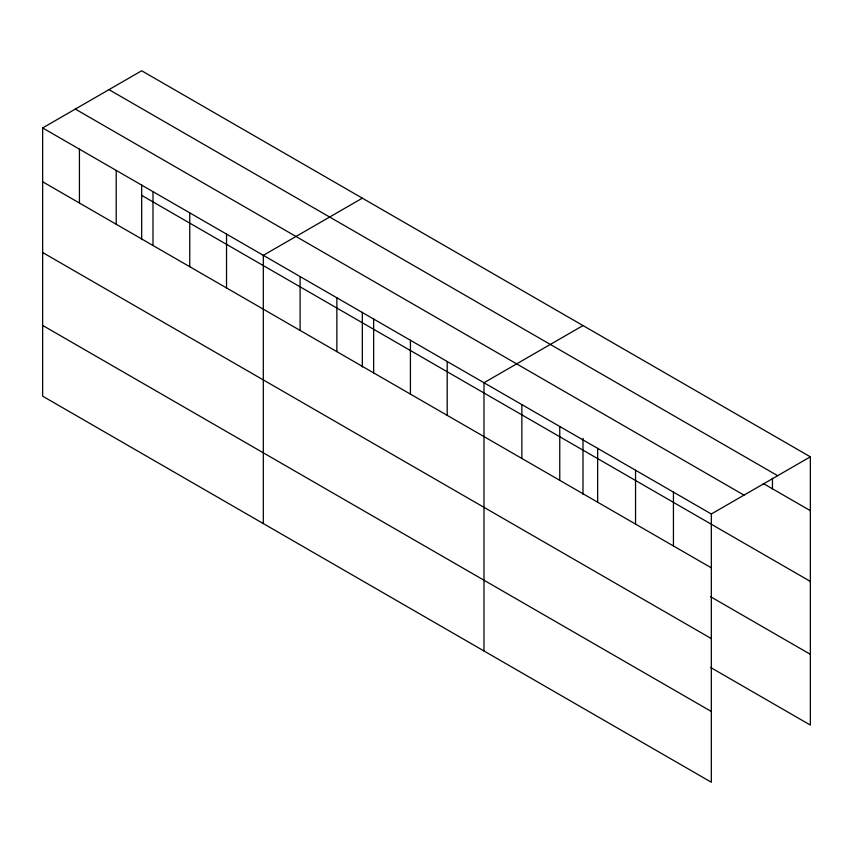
<?xml version="1.0" encoding="UTF-8"?>
<svg xmlns="http://www.w3.org/2000/svg" width="853" height="853" viewBox="0 0 853 853"><rect width="100%" height="100%" fill="white"/><g stroke="black" fill="none" stroke-linecap="round" stroke-linejoin="round"><path stroke-width="1.28" d="M42.65 127.939L711.327 513.996L711.327 782.233L42.65 396.176L42.65 127.939L141.673 70.767L810.35 456.824L810.35 725.061L710.453 667.387M362.333 198.173L263.31 255.335L263.31 523.571M583.004 325.569L483.982 382.741L483.982 650.967M711.327 513.996L810.35 456.824M108.992 89.64L777.669 475.697M763.275 483.491L810.35 510.67M75.331 109.077L744.008 495.135M141.673 195.358L810.35 581.415M42.65 181.785L711.327 567.842M710.453 596.642L810.35 654.315M42.65 252.531L711.327 638.588M42.65 325.419L711.327 711.477M772.455 478.288L772.455 488.79M673.433 492.117L673.433 545.963M635.549 470.248L635.549 524.083M597.654 448.369L597.654 502.204M583.004 438.367L583.004 494.42M559.76 426.489L559.76 480.335M521.865 404.61L521.865 458.456M447.196 361.501L447.196 415.347M410.421 340.272L410.421 394.107M373.646 319.033L373.646 372.878M362.333 312.273L362.333 367.014M336.871 297.804L336.871 351.649M300.096 276.575L300.096 330.41M226.535 234.106L226.535 287.951M189.761 212.877L189.761 266.712M152.986 191.637L152.986 245.483M141.673 184.877L141.673 239.618M116.2 170.408L116.2 224.243M79.425 149.168L79.425 203.014"/></g></svg>
